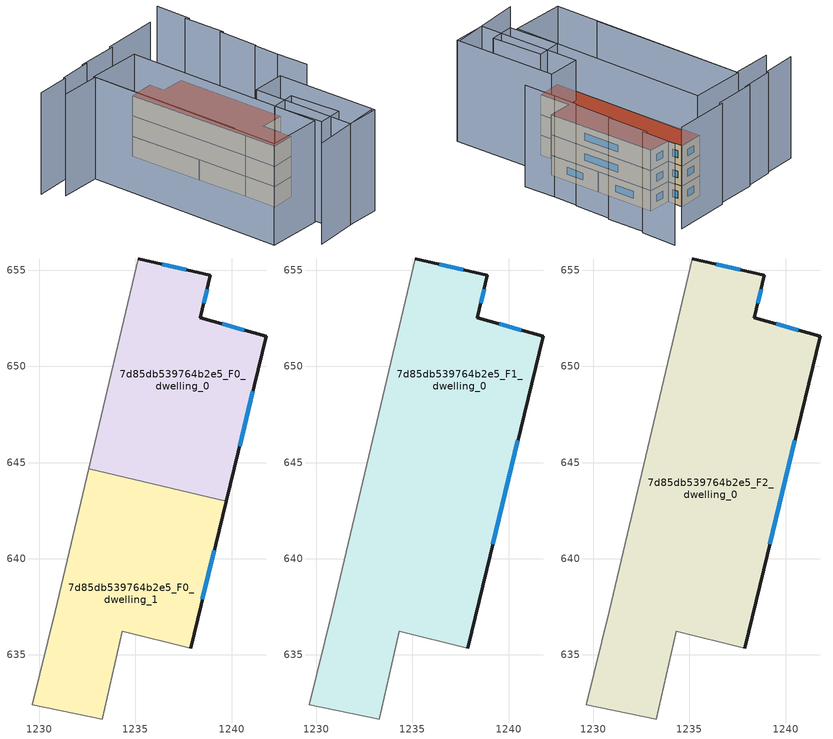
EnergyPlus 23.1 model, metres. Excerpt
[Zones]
7d85db539764b2e5_F0_dwelling_0
 floor ground (EU_floor_Construction): 1238.9,654.74 1238.38,652.53 1241.8,651.55 1239.72,642.98 1232.57,644.67 1235.14,655.58 z0
 wall outside (EU_wall_Construction): 1239.72,642.98 1241.8,651.55 1238.38,652.53 1238.9,654.74 1235.14,655.58 z0:3
 wall adiabatic (EU_wall_Construction): 1235.14,655.58 1232.57,644.67 z0:3
 wall to 7d85db539764b2e5_F0_dwelling_1 (EU_wall_Construction): 1232.57,644.67 1239.72,642.98 z0:3
 window (EU_Window_Construction): 1240.66,651.88 1239.52,652.21 / 1240.41,645.84 1241.1,648.7 / 1237.64,655.02 1236.39,655.3 / 1238.55,653.27 1238.72,654.01 z1:2
7d85db539764b2e5_F0_dwelling_1
 floor ground (EU_floor_Construction): 1239.72,642.98 1237.87,635.35 1234.32,636.23 1233.27,631.66 1229.64,632.4 1230.83,637.27 1232.57,644.67 z0
 wall outside (EU_wall_Construction): 1237.87,635.35 1239.72,642.98 z0:3
 wall adiabatic (EU_wall_Construction): 1232.57,644.67 1230.83,637.27 1229.64,632.4 1233.27,631.66 1234.32,636.23 1237.87,635.35 z0:3
 window (EU_Window_Construction): 1238.48,637.89 1239.1,640.44 z1:2
7d85db539764b2e5_F1_dwelling_0
 floor to 7d85db539764b2e5_F0_dwelling_0 (EU_floor_Construction): 1238.9,654.74 1238.38,652.53 1241.8,651.55 1239.72,642.98 1232.57,644.67 1235.14,655.58 z3
 floor to 7d85db539764b2e5_F0_dwelling_1 (EU_floor_Construction): 1239.72,642.98 1237.87,635.35 1234.32,636.23 1233.27,631.66 1229.64,632.4 1230.83,637.27 1232.57,644.67 z3
 wall outside (EU_wall_Construction): 1237.87,635.35 1241.8,651.55 1238.38,652.53 1238.9,654.74 1235.14,655.58 z3:6
 wall adiabatic (EU_wall_Construction): 1235.14,655.58 1230.83,637.27 1229.64,632.4 1233.27,631.66 1234.32,636.23 1237.87,635.35 z3:6
 window (EU_Window_Construction): 1237.64,655.02 1236.39,655.3 / 1238.55,653.27 1238.72,654.01 / 1240.66,651.88 1239.52,652.21 / 1239.18,640.75 1240.49,646.15 z4:5
7d85db539764b2e5_F2_dwelling_0
 floor to 7d85db539764b2e5_F1_dwelling_0 (EU_floor_Construction): 1238.9,654.74 1238.38,652.53 1241.8,651.55 1237.87,635.35 1234.32,636.23 1233.27,631.66 1229.64,632.4 1230.83,637.27 1235.14,655.58 z6
 wall outside (EU_wall_Construction): 1237.87,635.35 1241.8,651.55 1238.38,652.53 1238.9,654.74 1235.14,655.58 z6:9
 wall adiabatic (EU_wall_Construction): 1235.14,655.58 1230.83,637.27 1229.64,632.4 1233.27,631.66 1234.32,636.23 1237.87,635.35 z6:9
 window (EU_Window_Construction): 1237.64,655.02 1236.39,655.3 / 1238.55,653.27 1238.72,654.01 / 1240.66,651.88 1239.52,652.21 / 1239.18,640.75 1240.49,646.15 z7:8
 roof outside (EU_roof_Construction): 1237.87,635.35 1241.8,651.55 1238.38,652.53 1238.9,654.74 1235.14,655.58 1230.83,637.27 1229.64,632.4 1233.27,631.66 1234.32,636.23 z9
shading: 1222.5,622.33 1233.95,620.43 / 1242.23,633.56 1243.39,638.24 / 1243.39,638.24 1244.37,641.98 / 1221.22,658.85 1227.23,657.35 / 1227.23,657.35 1221.53,634.54 / 1244.51,641.94 1246.07,647.81 / 1246.18,647.48 1247.72,653.68 / 1247.92,653.21 1249.37,658.45 / 1244.66,657.37 1236.12,659.33 / 1230.49,660.06 1225.45,661.09 / 1236.12,658.97 1229.79,660.42 / 1225.4,660.88 1220.25,661.95 / 1237.89,635.36 1234.15,620 / 1234.15,620 1229.14,621.22 / 1229.14,621.22 1232.88,636.58 / 1232.88,636.58 1237.89,635.36 / 1228.02,624.87 1229.59,632.43 / 1229.59,632.43 1233.27,631.66 / 1233.27,631.66 1231.7,624.11 / 1231.7,624.11 1228.02,624.87 / 1219.69,627.95 1227.29,657.59 / 1227.29,657.59 1235.5,655.49 / 1235.5,655.49 1227.9,625.85 / 1227.9,625.85 1219.69,627.95 z0:15
[Building]
EU S2 Campaign: North Axis=0; Terrain=City; Solar Distribution=FullExterior
[Site:Location]
Bologna: Latitude=44.5; Longitude=11.25; Time Zone=1; Elevation=37
[SizingPeriod:WeatherFileDays]
AnnualSizingPeriod: Begin Month=1; Begin Day of Month=1; End Month=12; End Day of Month=31; Day of Week for Start Day=Monday; Use Weather File Daylight Saving Period=No; Use Weather File Rain and Snow Indicators=No
[MATERIAL]
EU_InternalMass_Material: Roughness=MediumRough; Thickness=0.1; Conductivity=1; Density=1800; Specific Heat=900; Thermal Absorptance=0.9; Solar Absorptance=0.7; Visible Absorptance=0.7
[MATERIAL:NOMASS] Roughness=MediumRough; Thermal Absorptance=0.9; Solar Absorptance=0.7; Visible Absorptance=0.7
Name | Thermal Resistance
EU_wall_NoMass | 0.937881
EU_roof_NoMass | 0.548572
EU_floor_NoMass | 0.71348
[WINDOWMATERIAL:SIMPLEGLAZINGSYSTEM]
EU_Window_SimpleGlazing: UFactor=4.25633; Solar Heat Gain Coefficient=0.85; Visible Transmittance=0.85
[CONSTRUCTION]
EU_wall_Construction: EU_wall_NoMass
EU_roof_Construction: EU_roof_NoMass
EU_floor_Construction: EU_floor_NoMass
EU_Window_Construction: EU_Window_SimpleGlazing
EU_InternalMass_Construction: EU_InternalMass_Material
[ZONE] Type=1; Multiplier=1; Ceiling Height=autocalculate; Floor Area=autocalculate; Part of Total Floor Area=Yes
Name | Volume
7d85db539764b2e5_F0_dwelling_0 | 223.972
7d85db539764b2e5_F1_dwelling_0 | 447.928
7d85db539764b2e5_F2_dwelling_0 | 447.927
7d85db539764b2e5_F0_dwelling_1 | 223.966
[INTERNALMASS] Construction=EU_InternalMass_Construction
Name | Zone or ZoneList | Surface Area
7d85db539764b2e5_F0_dwelling_0_EU_InternalMass | 7d85db539764b2e5_F0_dwelling_0 | 74.6577
7d85db539764b2e5_F0_dwelling_1_EU_InternalMass | 7d85db539764b2e5_F0_dwelling_1 | 74.6548
7d85db539764b2e5_F1_dwelling_0_EU_InternalMass | 7d85db539764b2e5_F1_dwelling_0 | 149.309
7d85db539764b2e5_F2_dwelling_0_EU_InternalMass | 7d85db539764b2e5_F2_dwelling_0 | 149.309
[OTHEREQUIPMENT] Fuel Type=Electricity; Design Level Calculation Method=Watts/Area; Power per Zone Floor Area=1; Fraction Latent=0; Fraction Radiant=0; Fraction Lost=0; Carbon Dioxide Generation Rate=0; EndUse Subcategory=EU_Step8_InternalGains
Name | Zone or ZoneList or Space or SpaceList | Schedule
EU_Step8_InternalGain_7d85db539764b2e5_F0_dwelling_0_f000 | 7d85db539764b2e5_F0_dwelling_0 | EU_Step8_GainSchedule_7d85db539764b2e5_F0_dwelling_0_f000
EU_Step8_InternalGain_7d85db539764b2e5_F0_dwelling_1_f000 | 7d85db539764b2e5_F0_dwelling_1 | EU_Step8_GainSchedule_7d85db539764b2e5_F0_dwelling_1_f000
EU_Step8_InternalGain_7d85db539764b2e5_F1_dwelling_0_f000 | 7d85db539764b2e5_F1_dwelling_0 | EU_Step8_GainSchedule_7d85db539764b2e5_F1_dwelling_0_f000
EU_Step8_InternalGain_7d85db539764b2e5_F2_dwelling_0_f000 | 7d85db539764b2e5_F2_dwelling_0 | EU_Step8_GainSchedule_7d85db539764b2e5_F2_dwelling_0_f000
[ZONEVENTILATION:DESIGNFLOWRATE] Schedule=EU_AlwaysOn; Design Flow Rate Calculation Method=AirChanges/Hour; Air Changes per Hour=0.687892; Ventilation Type=Natural; Fan Pressure Rise=0; Fan Total Efficiency=1; Constant Term Coefficient=1; Temperature Term Coefficient=0; Velocity Term Coefficient=0; Velocity Squared Term Coefficient=0; Minimum Indoor Temperature=-100; Maximum Indoor Temperature=100; Delta Temperature=-100; Minimum Outdoor Temperature=-100; Maximum Outdoor Temperature=100; Maximum Wind Speed=40
Name | Zone or ZoneList or Space or SpaceList
EU_ConstantAir_7d85db539764b2e5_F0_dwelling_0 | 7d85db539764b2e5_F0_dwelling_0
EU_ConstantAir_7d85db539764b2e5_F0_dwelling_1 | 7d85db539764b2e5_F0_dwelling_1
EU_ConstantAir_7d85db539764b2e5_F1_dwelling_0 | 7d85db539764b2e5_F1_dwelling_0
EU_ConstantAir_7d85db539764b2e5_F2_dwelling_0 | 7d85db539764b2e5_F2_dwelling_0
[HVACTEMPLATE:THERMOSTAT] Constant Heating Setpoint=20; Constant Cooling Setpoint=50
EU_HeatOnly_7d85db539764b2e5_F0_dwelling_0; EU_HeatOnly_7d85db539764b2e5_F0_dwelling_1; EU_HeatOnly_7d85db539764b2e5_F1_dwelling_0; EU_HeatOnly_7d85db539764b2e5_F2_dwelling_0
[HVACTEMPLATE:ZONE:IDEALLOADSAIRSYSTEM] System Availability Schedule=EU_AlwaysOn; Maximum Heating Supply Air Temperature=50; Minimum Cooling Supply Air Temperature=13; Maximum Heating Supply Air Humidity Ratio=0.0156; Minimum Cooling Supply Air Humidity Ratio=0.0077; Heating Limit=NoLimit; Cooling Limit=NoLimit; Heating Availability Schedule=EU_AlwaysOn; Cooling Availability Schedule=EU_CoolingOff; Dehumidification Control Type=ConstantSensibleHeatRatio; Cooling Sensible Heat Ratio=0.7; Dehumidification Setpoint=60; Humidification Control Type=None; Humidification Setpoint=30; Outdoor Air Method=None; Outdoor Air Flow Rate per Person=0.00944; Outdoor Air Flow Rate per Zone Floor Area=0; Outdoor Air Flow Rate per Zone=0; Demand Controlled Ventilation Type=None; Outdoor Air Economizer Type=NoEconomizer; Heat Recovery Type=None; Sensible Heat Recovery Effectiveness=0.7; Latent Heat Recovery Effectiveness=0.65
Name | Template Thermostat
7d85db539764b2e5_F0_dwelling_0 | EU_HeatOnly_7d85db539764b2e5_F0_dwelling_0
7d85db539764b2e5_F0_dwelling_1 | EU_HeatOnly_7d85db539764b2e5_F0_dwelling_1
7d85db539764b2e5_F1_dwelling_0 | EU_HeatOnly_7d85db539764b2e5_F1_dwelling_0
7d85db539764b2e5_F2_dwelling_0 | EU_HeatOnly_7d85db539764b2e5_F2_dwelling_0
[SIZING:ZONE] Zone Cooling Design Supply Air Temperature Input Method=SupplyAirTemperature; Zone Cooling Design Supply Air Temperature=13; Zone Heating Design Supply Air Temperature Input Method=SupplyAirTemperature; Zone Heating Design Supply Air Temperature=50; Zone Cooling Design Supply Air Humidity Ratio=0.008; Zone Heating Design Supply Air Humidity Ratio=0.008; Cooling Design Air Flow Method=DesignDay; Cooling Design Air Flow Rate=0; Cooling Minimum Air Flow per Zone Floor Area=0.000762; Cooling Minimum Air Flow=0; Cooling Minimum Air Flow Fraction=0.2; Heating Design Air Flow Method=DesignDay; Heating Design Air Flow Rate=0; Heating Maximum Air Flow per Zone Floor Area=0.002032; Heating Maximum Air Flow=0.141576; Heating Maximum Air Flow Fraction=0.3; Account for Dedicated Outdoor Air System=No; Dedicated Outdoor Air System Control Strategy=NeutralSupplyAir; Dedicated Outdoor Air Low Setpoint Temperature for Design=autosize; Dedicated Outdoor Air High Setpoint Temperature for Design=autosize; Zone Load Sizing Method=Sensible Load Only No Latent Load; Zone Latent Cooling Design Supply Air Humidity Ratio Input Method=HumidityRatioDifference; Zone Cooling Design Supply Air Humidity Ratio Difference=0.005; Zone Latent Heating Design Supply Air Humidity Ratio Input Method=HumidityRatioDifference; Zone Humidification Design Supply Air Humidity Ratio Difference=0.005
7d85db539764b2e5_F0_dwelling_0; 7d85db539764b2e5_F0_dwelling_1; 7d85db539764b2e5_F1_dwelling_0; 7d85db539764b2e5_F2_dwelling_0
[SCHEDULE:CONSTANT]
Name | Hourly Value
EU_AlwaysOn | 1
EU_CoolingOff | 0
[SCHEDULE:FILE] Column Number=1; Rows to Skip at Top=0; Number of Hours of Data=8760; Column Separator=Comma; Interpolate to Timestep=No; Minutes per Item=60; Adjust Schedule for Daylight Savings=Yes
Name | File
EU_Step8_GainSchedule_7d85db539764b2e5_F0_dwelling_0_f000 | ../../schedules/7d85db539764b2e5/7d85db539764b2e5_F0_dwelling_0_f000_gain.csv
EU_Step8_GainSchedule_7d85db539764b2e5_F0_dwelling_1_f000 | ../../schedules/7d85db539764b2e5/7d85db539764b2e5_F0_dwelling_1_f000_gain.csv
EU_Step8_GainSchedule_7d85db539764b2e5_F1_dwelling_0_f000 | ../../schedules/7d85db539764b2e5/7d85db539764b2e5_F1_dwelling_0_f000_gain.csv
EU_Step8_GainSchedule_7d85db539764b2e5_F2_dwelling_0_f000 | ../../schedules/7d85db539764b2e5/7d85db539764b2e5_F2_dwelling_0_f000_gain.csv
